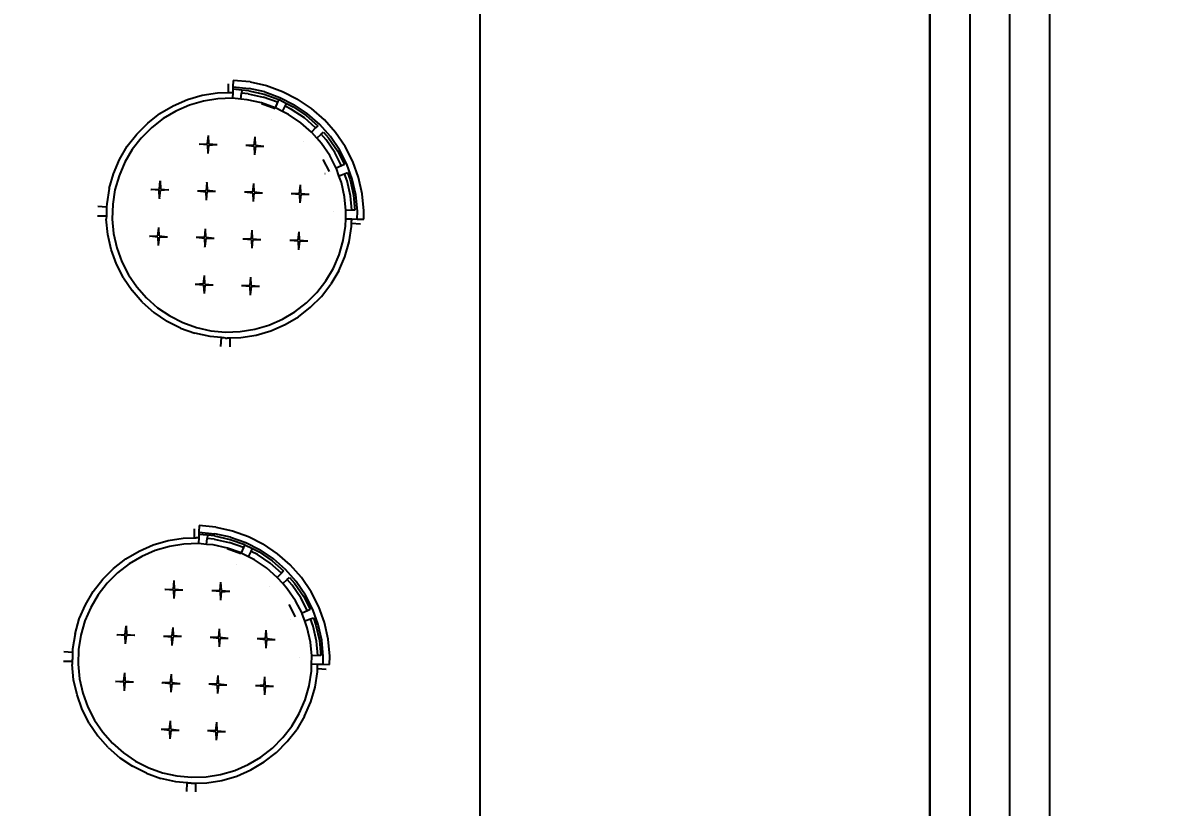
# Model space of a CAD drawing. Header units: millimetres. Extents: x -1966 to 205283, y -140015 to 7000.
# Drawn here: x 99962 to 101854, y -24718 to -23410 of the extents above; entities that cross this region are included whole.
import ezdxf

# ---------------------------------------------------------------- set-up
doc = ezdxf.new("R2010")
doc.units = ezdxf.units.MM
doc.header["$LTSCALE"] = 1000
doc.layers.add('草图平面 01', color=7, linetype='Continuous')
doc.styles.add('.WA_Romans', font='romans.shx', dxfattribs={"width": 0.75})
doc.dimstyles.new('ID-100', dxfattribs={"dimscale": 100, "dimtxt": 3, "dimasz": 2, "dimexe": 1.5, "dimexo": 1, "dimgap": 1, "dimtad": 1, "dimtoh": 1, "dimdec": 0, "dimzin": 3, "dimdsep": 46, "dimtxsty": '.WA_Romans', "dimblk": 'ID_tick', "dimcen": 0, "dimdle": 1.5, "dimclrd": 8, "dimclre": 8, "dimclrt": 256, "dimadec": 0, "dimazin": 0, "dimtfac": 0.075, "dimtdec": 0, "dimtix": 1, "dimtmove": 2, "dimatfit": 1, "dimfxl": 1, "dimtolj": 1, "dimtzin": 0, "dimlwd": -1, "dimlwe": -1, "dimarcsym": 0})

# ---------------------------------------------------------------- blocks, each defined once
blk = doc.blocks.new('ID_tick')
at = {"color": 0, "linetype": 'ByBlock'}
blk.add_line((-1, 0), (0.75, 0), dxfattribs=at)
blk.add_lwpolyline([(-0.3536, -0.3536, 0.16, 0.16, 0), (0.3536, 0.3536, 0.1273, 0.1273, 0)], format="xyseb", dxfattribs=at)
blk = doc.blocks.new('*D24')
at = {"color": 8, "transparency": 16777216}
for p, q in [((101775.1, -11556.3), (102900.3, -11556.3)), ((102750.3, -11756.3), (102750.3, -25556.3)), ((101775.1, -25756.3), (102900.3, -25756.3))]:
    blk.add_line(p, q, dxfattribs=at)
at = {"layer": 'Defpoints', "color": 0, "transparency": 16777216}
for p in [(101675.1, -11556.3), (101675.1, -25756.3), (102750.3, -25756.3)]:
    blk.add_point(p, dxfattribs=at)
at = {"color": 8, "transparency": 16777216, "xscale": 200, "yscale": 200, "zscale": 200}
for p, rotation in [((102750.3, -11556.3), 90), ((102750.3, -25756.3), 270)]:
    blk.add_blockref('ID_tick', p, dxfattribs=dict(at, rotation=rotation))
at = {"transparency": 16777216, "insert": (102500.3, -18656.3), "char_height": 300, "attachment_point": 5, "rotation": 90, "style": '.WA_Romans'}
blk.add_mtext('\\A1;14200', dxfattribs=at)

msp = doc.modelspace()

# ---------------------------------------------------------------- hatches: boundary and pattern name
h = msp.add_hatch()
h.set_pattern_fill('ANSI32', color=256)
h.set_pattern_definition([(45, (-300.8124, 21923.082), (-3.36759605, 3.36759605), []), (45, (-298.5674, 21923.082), (-3.36759605, 3.36759605), [])])
h.paths.add_polyline_path([(91775.1, -11556.3), (85475.1, -11556.3), (85475.1, -14456.3), (85675.1, -14456.3), (85675.1, -13956.3), (85675.1, -11756.3), (91775.1, -11756.3)])
h.paths.add_polyline_path([(85475.1, -17576.5), (85475.1, -17713.6, 0.468176), (88775.1, -22150.7), (90477.3, -25756.3), (91477.3, -25756.3), (96875.1, -25756.3), (96875.1, -25656.3), (96875.1, -25556.3), (90698.4, -25556.3), (90602.7, -25556.3), (88975.1, -22156.3), (88975.1, -21156.3), (88775.1, -21156.3), (88775.1, -21950.4, -0.465706), (85665.7, -17776.5), (87775.1, -17776.5), (87775.1, -17576.5), (85668.5, -17576.5), (85675.1, -17076.5), (85675.1, -15356.3), (85475.1, -15356.3)])
h.paths.add_polyline_path([(100725.1, -25556.3), (98875.1, -25556.3), (98875.1, -25756.3), (101675.1, -25756.3), (101675.1, -25356.3), (101475.1, -25356.3), (101475.1, -25556.3)])
h.paths.add_polyline_path([(101675.1, -11556.3), (101275.1, -11556.3), (101275.1, -11756.3), (101475.1, -11756.3), (101475.1, -11956.3), (101675.1, -11956.3)])

# ---------------------------------------------------------------- linework, layer by layer
for p, q in [((101541.7, -11956.3), (101541.7, -25356.3)), ((100725.1, -25556.3), (100725.1, -20556.3)), ((101475.1, -20556.3), (101475.1, -25556.3)), ((100305.6, -23526.2), (100305.5, -23511.5)), ((100313, -23516.9), (100312.9, -23520.8)), ((100313.3, -23506), (100313, -23516.9)), ((100313, -23516.9), (100339.8, -23519.4)), ((100341.5, -23508.6), (100313.3, -23506)), ((100341.5, -23508.6), (100369, -23514.7)), ((100369, -23514.7), (100395.6, -23524.3)), ((100213.2, -23548.3), (100236.9, -23538.1)), ((100236.9, -23538.1), (100261.6, -23530.8)), ((100261.6, -23530.8), (100287, -23526.8)), ((100287.9, -23536.7), (100263.8, -23540.6)), ((100287, -23526.8), (100305.6, -23526.2)), ((100312.4, -23535.9), (100287.9, -23536.7)), ((100305.6, -23526.2), (100305.8, -23526.2)), ((100305.8, -23526.2), (100306.5, -23526.2)), ((100306.5, -23526.2), (100307.6, -23526.1)), ((100307.6, -23526.1), (100309, -23526.1)), ((100309, -23526.1), (100310.6, -23526)), ((100310.6, -23526), (100312.7, -23526)), ((100312.7, -23526), (100312.4, -23535.9)), ((100326, -23537.2), (100312.4, -23535.9)), ((100312.9, -23520.8), (100312.7, -23526)), ((100327.5, -23522.2), (100312.9, -23520.8)), ((100326, -23537.2), (100327, -23527.3)), ((100336.8, -23538.2), (100326, -23537.2)), ((100327.5, -23522.2), (100327, -23527.3)), ((100338.4, -23528.3), (100327, -23527.3)), ((100339.2, -23523.3), (100327.5, -23522.2)), ((100338.4, -23528.3), (100363.5, -23533.9)), ((100339.2, -23523.3), (100364.9, -23529)), ((100366, -23525.3), (100339.8, -23519.4)), ((100387.4, -23542.5), (100363.5, -23533.9)), ((100364.9, -23529), (100389.4, -23537.8)), ((100366, -23525.3), (100391.3, -23534.3)), ((100389.4, -23537.8), (100387.4, -23542.5)), ((100389.4, -23537.8), (100389.8, -23537.9)), ((100389.8, -23537.9), (100402.5, -23544.4)), ((100391.3, -23534.3), (100415.3, -23546.5)), ((100395.6, -23524.3), (100420.8, -23537.1)), ((100444.2, -23552.9), (100420.8, -23537.1)), ((100191.1, -23561.4), (100213.2, -23548.3)), ((100240.3, -23547.5), (100217.8, -23557.2)), ((100263.8, -23540.6), (100240.3, -23547.5)), ((100360.7, -23543.5), (100336.8, -23538.2)), ((100383.2, -23553.2), (100360.3, -23544.9)), ((100383.4, -23551.7), (100360.7, -23543.5)), ((100387.4, -23542.5), (100383.4, -23551.7)), ((100383.8, -23551.8), (100383.4, -23551.7)), ((100395.6, -23557.8), (100383.8, -23551.8)), ((100395.6, -23557.8), (100400.2, -23548.9)), ((100400.2, -23548.9), (100402.5, -23544.4)), ((100410.7, -23554.3), (100400.2, -23548.9)), ((100402.5, -23544.4), (100413.3, -23549.9)), ((100432, -23568.7), (100410.7, -23554.3)), ((100413.3, -23549.9), (100435.1, -23564.7)), ((100437.5, -23561.6), (100415.3, -23546.5)), ((100465.4, -23571.6), (100444.2, -23552.9)), ((100170.8, -23577.2), (100191.1, -23561.4)), ((100196.7, -23569.7), (100177.4, -23584.7)), ((100217.8, -23557.2), (100196.7, -23569.7)), ((100376.4, -23571.2), (100376.4, -23571.3)), ((100405.6, -23562.9), (100395.6, -23557.8)), ((100425.9, -23576.6), (100405.6, -23562.9)), ((100450.8, -23585.3), (100432, -23568.7)), ((100435.1, -23564.7), (100454.4, -23581.6)), ((100457.7, -23579.3), (100437.5, -23561.6)), ((100484.2, -23592.7), (100465.4, -23571.6)), ((100152.6, -23595.5), (100170.8, -23577.2)), ((100177.4, -23584.7), (100160.1, -23602.1)), ((100443.7, -23592.4), (100425.9, -23576.6)), ((100450.8, -23585.3), (100443.7, -23592.4)), ((100444.3, -23592.8), (100443.7, -23592.4)), ((100452.8, -23602.5), (100444.3, -23592.8)), ((100454.4, -23581.6), (100450.8, -23585.3)), ((100475.5, -23599.5), (100457.7, -23579.3)), ((100460.3, -23595.9), (100464.2, -23592.5)), ((100464.2, -23592.5), (100472.4, -23601.9)), ((100500.1, -23616.1), (100484.2, -23592.7)), ((100136.8, -23615.8), (100152.6, -23595.5)), ((100160.1, -23602.1), (100145.1, -23621.4)), ((100256.8, -23612.3), (100256.5, -23612.3)), ((100256.8, -23612.3), (100270.5, -23611.7)), ((100270.4, -23613.7), (100256.8, -23612.3)), ((100270.4, -23613.7), (100271, -23627.7)), ((100270.5, -23611.7), (100271.9, -23598.1)), ((100271.9, -23598.1), (100271.9, -23597.8)), ((100272.5, -23611.8), (100271.9, -23598.1)), ((100272.4, -23613.8), (100286.1, -23613.2)), ((100272.5, -23611.8), (100286.1, -23613.2)), ((100286.1, -23613.2), (100286.5, -23613.2)), ((100348.5, -23614.1), (100349.9, -23600.5)), ((100349.9, -23600.5), (100349.9, -23600.1)), ((100350.5, -23614.1), (100349.9, -23600.5)), ((100430.1, -23607.9), (100430, -23608)), ((100452.8, -23602.5), (100460.3, -23595.9)), ((100460.5, -23611.2), (100452.8, -23602.5)), ((100468.4, -23605), (100460.3, -23595.9)), ((100474.3, -23631.4), (100460.5, -23611.2)), ((100482.9, -23626.3), (100468.4, -23605)), ((100472.4, -23601.9), (100487.3, -23623.7)), ((100490.6, -23621.7), (100475.5, -23599.5)), ((100123.8, -23638), (100136.8, -23615.8)), ((100145.1, -23621.4), (100132.7, -23642.5)), ((100272.4, -23613.8), (100271, -23627.7)), ((100334.8, -23614.7), (100334.4, -23614.6)), ((100348.5, -23614.1), (100334.8, -23614.7)), ((100348.4, -23616.1), (100334.8, -23614.7)), ((100348.4, -23616.1), (100349, -23629.8)), ((100350.4, -23616.1), (100349, -23629.8)), ((100349, -23629.8), (100349, -23630.1)), ((100350.4, -23616.1), (100364.1, -23615.5)), ((100350.5, -23614.1), (100364.1, -23615.5)), ((100364.1, -23615.5), (100364.4, -23615.6)), ((100484.9, -23652.3), (100474.3, -23631.4)), ((100494.1, -23648.3), (100482.9, -23626.3)), ((100487.3, -23623.7), (100498.8, -23646.2)), ((100502.9, -23645.6), (100490.6, -23621.7)), ((100512.9, -23641.3), (100500.1, -23616.1)), ((100113.6, -23661.6), (100123.8, -23638)), ((100132.7, -23642.5), (100123, -23665)), ((100474, -23658.1), (100463.6, -23637.7)), ((100494.1, -23648.3), (100484.9, -23652.3)), ((100498.8, -23646.2), (100494.1, -23648.3)), ((100512, -23670.9), (100502.9, -23645.6)), ((100522.5, -23667.8), (100512.9, -23641.3)), ((100106.4, -23686.4), (100113.6, -23661.6)), ((100123, -23665), (100116.2, -23688.5)), ((100466.5, -23661.7), (100466.4, -23661.7)), ((100485.4, -23653.2), (100484.9, -23652.3)), ((100489.7, -23665), (100485.4, -23653.2)), ((100489.7, -23665), (100499.1, -23661.7)), ((100493.7, -23676.2), (100489.7, -23665)), ((100499.1, -23661.7), (100503.9, -23659.9)), ((100503.3, -23673.4), (100499.1, -23661.7)), ((100503.9, -23659.9), (100508.3, -23672)), ((100528.7, -23695.4), (100522.5, -23667.8)), ((100106.4, -23686.4), (100102.4, -23711.8)), ((100116.2, -23688.5), (100112.4, -23712.7)), ((100176.2, -23687.9), (100176.5, -23687.9)), ((100176.5, -23687.9), (100190.2, -23687.3)), ((100190.1, -23689.3), (100176.5, -23687.9)), ((100190.7, -23703), (100190.1, -23689.3)), ((100190.2, -23687.3), (100191.6, -23673.7)), ((100190.7, -23703), (100192.1, -23689.4)), ((100191.6, -23673.4), (100191.6, -23673.7)), ((100191.6, -23673.7), (100192.2, -23687.4)), ((100205.8, -23688.8), (100192.1, -23689.4)), ((100192.2, -23687.4), (100205.8, -23688.8)), ((100205.8, -23688.8), (100206.1, -23688.8)), ((100269.6, -23676.1), (100268.1, -23689.7)), ((100269.6, -23676.1), (100269.6, -23675.7)), ((100269.6, -23676.1), (100270.1, -23689.7)), ((100346.1, -23692), (100347.5, -23678.4)), ((100347.5, -23678.4), (100347.5, -23678.1)), ((100348.1, -23692.1), (100347.5, -23678.4)), ((100424.1, -23694.4), (100425.5, -23680.8)), ((100425.5, -23680.8), (100425.5, -23680.4)), ((100426.1, -23694.5), (100425.5, -23680.8)), ((100499.1, -23700.1), (100493.7, -23676.2)), ((100509, -23698.5), (100503.3, -23673.4)), ((100508.3, -23672), (100514, -23697.7)), ((100517.9, -23697.1), (100512, -23670.9)), ((100190.7, -23703), (100190.7, -23703.3)), ((100254.1, -23690.3), (100254.5, -23690.3)), ((100254.5, -23690.3), (100268.1, -23689.7)), ((100254.5, -23690.3), (100268.1, -23691.7)), ((100268.7, -23705.4), (100268.1, -23691.7)), ((100268.7, -23705.4), (100270.1, -23691.7)), ((100268.7, -23705.7), (100268.7, -23705.4)), ((100283.8, -23691.2), (100270.1, -23689.7)), ((100283.8, -23691.2), (100270.1, -23691.7)), ((100284.1, -23691.2), (100283.8, -23691.2)), ((100332.4, -23692.6), (100332.1, -23692.6)), ((100346.1, -23692), (100332.4, -23692.6)), ((100346.1, -23694), (100332.4, -23692.6)), ((100346.1, -23694), (100346.6, -23707.7)), ((100348, -23694.1), (100346.6, -23707.7)), ((100346.6, -23707.7), (100346.6, -23708.1)), ((100348, -23694.1), (100361.7, -23693.5)), ((100348.1, -23692.1), (100361.7, -23693.5)), ((100361.7, -23693.5), (100362.1, -23693.5)), ((100410.4, -23695), (100410.1, -23695)), ((100424.1, -23694.4), (100410.4, -23695)), ((100424, -23696.4), (100410.4, -23695)), ((100424, -23696.4), (100424.6, -23710.1)), ((100426, -23696.5), (100424.6, -23710.1)), ((100426, -23696.5), (100439.7, -23695.9)), ((100426.1, -23694.5), (100439.7, -23695.9)), ((100439.7, -23695.9), (100440, -23695.9)), ((100501.3, -23723.1), (100499.1, -23700.1)), ((100511.3, -23722.7), (100509, -23698.5)), ((100514, -23697.7), (100516.4, -23722.5)), ((100520.4, -23723.9), (100517.9, -23697.1)), ((100531.4, -23723.5), (100528.7, -23695.4)), ((100102.2, -23717.5), (100087.6, -23716.6)), ((100102, -23726.8), (100101.9, -23728.4)), ((100102.1, -23722.5), (100102, -23726.8)), ((100102.2, -23719.6), (100102.1, -23721)), ((100102.1, -23721), (100102.1, -23722.5)), ((100102.4, -23711.8), (100102.2, -23717.5)), ((100102.2, -23717.5), (100102.2, -23717.8)), ((100102.2, -23717.8), (100102.2, -23718.5)), ((100102.2, -23718.5), (100102.2, -23719.6)), ((100112.4, -23712.7), (100111.6, -23737.2)), ((100424.6, -23710.1), (100424.6, -23710.4)), ((100480.7, -23725.2), (100480.7, -23725.1)), ((100501.1, -23736.7), (100501.4, -23724.5)), ((100511.3, -23722.7), (100501.3, -23723.1)), ((100501.4, -23724.5), (100501.3, -23723.1)), ((100516.4, -23722.5), (100511.3, -23722.7)), ((100520, -23737.3), (100520.4, -23723.9)), ((100531, -23737.6), (100531.4, -23723.5)), ((100087.1, -23731.9), (100101.8, -23731.8)), ((100101.8, -23731.8), (100101.6, -23737.5)), ((100104.1, -23763.2), (100101.6, -23737.5)), ((100101.9, -23729.8), (100101.8, -23730.9)), ((100101.8, -23730.9), (100101.8, -23731.6)), ((100101.8, -23731.6), (100101.8, -23731.8)), ((100101.9, -23728.4), (100101.9, -23729.8)), ((100111.6, -23737.2), (100114, -23761.6)), ((100500.7, -23749), (100501.1, -23736.7)), ((100501.1, -23736.7), (100511, -23737)), ((100510.6, -23749.9), (100510.8, -23744.2)), ((100510.8, -23743.9), (100510.9, -23743.2)), ((100510.8, -23744.2), (100510.8, -23743.9)), ((100510.8, -23744.2), (100525.5, -23745.1)), ((100510.9, -23740.7), (100511, -23739.2)), ((100510.9, -23742.1), (100510.9, -23740.7)), ((100510.9, -23743.2), (100510.9, -23742.1)), ((100511, -23737), (100520, -23737.3)), ((100511, -23739.2), (100511, -23737)), ((100520, -23737.3), (100531, -23737.6)), ((100109.7, -23788.3), (100104.1, -23763.2)), ((100114, -23761.6), (100119.3, -23785.5)), ((100187.8, -23765.3), (100189.2, -23751.7)), ((100189.2, -23751.7), (100189.2, -23751.3)), ((100189.8, -23765.3), (100189.2, -23751.7)), ((100265.8, -23767.6), (100267.2, -23754)), ((100267.2, -23754), (100267.2, -23753.7)), ((100267.8, -23767.7), (100267.2, -23754)), ((100343.8, -23770), (100345.2, -23756.4)), ((100345.2, -23756.4), (100345.2, -23756)), ((100345.8, -23770.1), (100345.2, -23756.4)), ((100421.7, -23772.4), (100423.1, -23758.7)), ((100423.1, -23758.7), (100423.1, -23758.4)), ((100423.7, -23772.4), (100423.1, -23758.7)), ((100496.9, -23773.2), (100500.7, -23749)), ((100506.7, -23775.3), (100510.6, -23749.9)), ((100173.8, -23765.9), (100174.1, -23765.9)), ((100174.1, -23765.9), (100187.8, -23765.3)), ((100187.8, -23767.3), (100174.1, -23765.9)), ((100187.8, -23767.3), (100188.4, -23781)), ((100188.4, -23781), (100188.3, -23781.3)), ((100189.8, -23767.3), (100188.4, -23781)), ((100189.8, -23765.3), (100203.4, -23766.8)), ((100189.8, -23767.3), (100203.4, -23766.8)), ((100203.4, -23766.8), (100203.8, -23766.8)), ((100251.4, -23768.2), (100251.8, -23768.2)), ((100252.1, -23768.2), (100251.8, -23768.2)), ((100265.8, -23767.6), (100252.1, -23768.2)), ((100265.7, -23769.6), (100252.1, -23768.2)), ((100265.7, -23769.6), (100266.3, -23783.3)), ((100267.7, -23769.7), (100266.3, -23783.3)), ((100266.3, -23783.3), (100266.3, -23783.7)), ((100266.3, -23784), (100266.3, -23783.7)), ((100267.7, -23769.7), (100281.4, -23769.1)), ((100267.8, -23767.7), (100281.4, -23769.1)), ((100281.4, -23769.1), (100281.8, -23769.1)), ((100330.1, -23770.6), (100329.7, -23770.6)), ((100343.8, -23770), (100330.1, -23770.6)), ((100343.7, -23772), (100330.1, -23770.6)), ((100343.7, -23772), (100344.3, -23785.7)), ((100345.7, -23772.1), (100344.3, -23785.7)), ((100345.7, -23772.1), (100359.4, -23771.5)), ((100345.8, -23770.1), (100359.4, -23771.5)), ((100359.4, -23771.5), (100359.7, -23771.5)), ((100408, -23772.9), (100407.7, -23772.9)), ((100421.7, -23772.4), (100408, -23772.9)), ((100421.7, -23774.4), (100408, -23772.9)), ((100421.7, -23774.4), (100422.2, -23788)), ((100423.7, -23774.4), (100422.2, -23788)), ((100423.7, -23772.4), (100437.3, -23773.8)), ((100423.7, -23774.4), (100437.3, -23773.8)), ((100437.3, -23773.8), (100437.7, -23773.8)), ((100490.1, -23796.7), (100496.9, -23773.2)), ((100499.5, -23800.1), (100506.7, -23775.3)), ((100118.5, -23812.5), (100109.7, -23788.3)), ((100119.3, -23785.5), (100127.7, -23808.5)), ((100344.3, -23785.7), (100344.3, -23786)), ((100422.2, -23788), (100422.2, -23788.4)), ((100480.4, -23819.2), (100490.1, -23796.7)), ((100489.3, -23823.7), (100499.5, -23800.1)), ((100130.2, -23835.4), (100118.5, -23812.5)), ((100127.7, -23808.5), (100138.8, -23830.3)), ((100467.9, -23840.3), (100480.4, -23819.2)), ((100130.2, -23835.4), (100144.7, -23856.7)), ((100138.8, -23830.3), (100152.6, -23850.6)), ((100264.1, -23845.6), (100265.6, -23832)), ((100265.6, -23832), (100265.6, -23831.7)), ((100266.1, -23845.7), (100265.6, -23832)), ((100341.4, -23848), (100342.8, -23834.3)), ((100342.8, -23834.3), (100342.8, -23834)), ((100343.4, -23848), (100342.8, -23834.3)), ((100453, -23859.6), (100467.9, -23840.3)), ((100489.3, -23823.7), (100476.2, -23845.9)), ((100161.8, -23876), (100144.7, -23856.7)), ((100152.6, -23850.6), (100168.8, -23868.9)), ((100250.5, -23846.2), (100250.1, -23846.2)), ((100264.1, -23845.6), (100250.5, -23846.2)), ((100264.1, -23847.6), (100250.5, -23846.2)), ((100264.1, -23847.6), (100264.7, -23861.3)), ((100266.1, -23847.7), (100264.7, -23861.3)), ((100266.1, -23845.7), (100279.8, -23847.1)), ((100266.1, -23847.7), (100279.8, -23847.1)), ((100279.8, -23847.1), (100280.1, -23847.1)), ((100327.7, -23848.6), (100327.4, -23848.5)), ((100341.4, -23848), (100327.7, -23848.6)), ((100341.3, -23850), (100327.7, -23848.6)), ((100341.3, -23850), (100341.9, -23863.6)), ((100343.3, -23850), (100341.9, -23863.6)), ((100343.3, -23850), (100357, -23849.4)), ((100343.4, -23848), (100357, -23849.4)), ((100357, -23849.4), (100357.4, -23849.4)), ((100435.7, -23877), (100453, -23859.6)), ((100460.5, -23866.2), (100476.2, -23845.9)), ((100161.8, -23876), (100181.1, -23893)), ((100168.8, -23868.9), (100187.2, -23885.1)), ((100264.7, -23861.3), (100264.7, -23861.7)), ((100341.9, -23863.6), (100341.9, -23864)), ((100416.3, -23892), (100435.7, -23877)), ((100442.3, -23884.5), (100460.5, -23866.2)), ((100181.1, -23893), (100202.4, -23907.4)), ((100187.2, -23885.1), (100207.5, -23898.8)), ((100395.3, -23904.5), (100416.3, -23892)), ((100422, -23900.3), (100442.3, -23884.5)), ((100225.3, -23919.1), (100202.4, -23907.4)), ((100207.5, -23898.8), (100229.3, -23909.9)), ((100229.3, -23909.9), (100252.4, -23918.2)), ((100349.3, -23921.1), (100372.8, -23914.2)), ((100372.8, -23914.2), (100395.3, -23904.5)), ((100376.2, -23923.7), (100399.8, -23913.4)), ((100399.8, -23913.4), (100422, -23900.3)), ((100225.3, -23919.1), (100249.6, -23927.8)), ((100274.7, -23933.4), (100249.6, -23927.8)), ((100252.4, -23918.2), (100276.3, -23923.5)), ((100293.2, -23935.1), (100274.7, -23933.4)), ((100276.3, -23923.5), (100300.6, -23925.8)), ((100293.2, -23935.1), (100292.3, -23949.8)), ((100293.5, -23935.1), (100293.2, -23935.1)), ((100294.2, -23935.2), (100293.5, -23935.1)), ((100295.3, -23935.3), (100294.2, -23935.2)), ((100296.7, -23935.4), (100295.3, -23935.3)), ((100298.2, -23935.6), (100296.7, -23935.4)), ((100300.6, -23925.8), (100325.1, -23925)), ((100307.5, -23935.5), (100326.1, -23934.9)), ((100325.1, -23925), (100349.3, -23921.1)), ((100326.1, -23934.9), (100351.5, -23930.9)), ((100351.5, -23930.9), (100376.2, -23923.7)), ((100300.3, -23935.8), (100298.2, -23935.6)), ((100300.3, -23935.8), (100302.5, -23935.7)), ((100302.5, -23935.7), (100304, -23935.6)), ((100304, -23935.6), (100305.4, -23935.6)), ((100305.4, -23935.6), (100306.5, -23935.6)), ((100306.5, -23935.6), (100307.3, -23935.5)), ((100307.3, -23935.5), (100307.5, -23935.5)), ((100307.5, -23935.5), (100307.6, -23950.2)), ((100248.7, -24268.8), (100248.6, -24254.1)), ((100256.5, -24248.6), (100256.1, -24259.6)), ((100284.6, -24251.2), (100256.5, -24248.6)), ((100284.6, -24251.2), (100312.2, -24257.4)), ((100180, -24280.7), (100204.7, -24273.5)), ((100204.7, -24273.5), (100230.1, -24269.5)), ((100230.1, -24269.5), (100248.7, -24268.8)), ((100248.7, -24268.8), (100249, -24268.8)), ((100249, -24268.8), (100249.7, -24268.8)), ((100249.7, -24268.8), (100250.8, -24268.8)), ((100250.8, -24268.8), (100252.2, -24268.7)), ((100252.2, -24268.7), (100253.7, -24268.7)), ((100253.7, -24268.7), (100255.9, -24268.6)), ((100255.9, -24268.6), (100255.6, -24278.6)), ((100256, -24263.5), (100255.9, -24268.6)), ((100256.1, -24259.6), (100256, -24263.5)), ((100270.6, -24264.8), (100256, -24263.5)), ((100256.1, -24259.6), (100282.9, -24262.1)), ((100269.1, -24279.9), (100270.1, -24269.9)), ((100270.6, -24264.8), (100270.1, -24269.9)), ((100281.5, -24271), (100270.1, -24269.9)), ((100282.3, -24265.9), (100270.6, -24264.8)), ((100281.5, -24271), (100306.6, -24276.6)), ((100282.3, -24265.9), (100308.1, -24271.7)), ((100309.1, -24267.9), (100282.9, -24262.1)), ((100308.1, -24271.7), (100332.5, -24280.4)), ((100309.1, -24267.9), (100334.4, -24277)), ((100312.2, -24257.4), (100338.8, -24266.9)), ((100338.8, -24266.9), (100364, -24279.7)), ((100134.2, -24304.1), (100156.4, -24291)), ((100156.4, -24291), (100180, -24280.7)), ((100183.4, -24290.1), (100160.9, -24299.9)), ((100206.9, -24283.3), (100183.4, -24290.1)), ((100231.1, -24279.4), (100206.9, -24283.3)), ((100255.6, -24278.6), (100231.1, -24279.4)), ((100269.1, -24279.9), (100255.6, -24278.6)), ((100279.9, -24280.9), (100269.1, -24279.9)), ((100303.8, -24286.2), (100279.9, -24280.9)), ((100326.3, -24295.8), (100303.4, -24287.6)), ((100326.6, -24294.3), (100303.8, -24286.2)), ((100330.5, -24285.2), (100306.6, -24276.6)), ((100330.5, -24285.2), (100326.6, -24294.3)), ((100326.9, -24294.5), (100326.6, -24294.3)), ((100338.7, -24300.5), (100326.9, -24294.5)), ((100332.5, -24280.4), (100330.5, -24285.2)), ((100332.5, -24280.4), (100332.9, -24280.6)), ((100332.9, -24280.6), (100345.6, -24287)), ((100334.4, -24277), (100358.4, -24289.2)), ((100338.7, -24300.5), (100343.3, -24291.6)), ((100343.3, -24291.6), (100345.6, -24287)), ((100353.8, -24296.9), (100343.3, -24291.6)), ((100345.6, -24287), (100356.4, -24292.5)), ((100356.4, -24292.5), (100378.3, -24307.3)), ((100380.6, -24304.2), (100358.4, -24289.2)), ((100387.4, -24295.6), (100364, -24279.7)), ((100113.9, -24319.9), (100134.2, -24304.1)), ((100139.9, -24312.4), (100120.5, -24327.4)), ((100160.9, -24299.9), (100139.9, -24312.4)), ((100348.7, -24305.6), (100338.7, -24300.5)), ((100369, -24319.3), (100348.7, -24305.6)), ((100375.1, -24311.4), (100353.8, -24296.9)), ((100393.9, -24327.9), (100375.1, -24311.4)), ((100378.3, -24307.3), (100397.5, -24324.3)), ((100400.8, -24322), (100380.6, -24304.2)), ((100408.6, -24314.2), (100387.4, -24295.6)), ((100095.7, -24338.1), (100113.9, -24319.9)), ((100120.5, -24327.4), (100103.2, -24344.7)), ((100319.6, -24313.9), (100319.5, -24314)), ((100386.9, -24335), (100369, -24319.3)), ((100393.9, -24327.9), (100386.9, -24335)), ((100397.5, -24324.3), (100393.9, -24327.9)), ((100418.6, -24342.1), (100400.8, -24322)), ((100427.3, -24335.4), (100408.6, -24314.2)), ((100080, -24358.5), (100095.7, -24338.1)), ((100103.2, -24344.7), (100088.3, -24364.1)), ((100213.6, -24354.4), (100215, -24340.8)), ((100215, -24340.8), (100215.1, -24340.4)), ((100215.6, -24354.4), (100215, -24340.8)), ((100291.6, -24356.7), (100293, -24343.1)), ((100293, -24343.1), (100293, -24342.8)), ((100293.6, -24356.8), (100293, -24343.1)), ((100373.2, -24350.6), (100373.1, -24350.6)), ((100387.4, -24335.5), (100386.9, -24335)), ((100395.9, -24345.2), (100387.4, -24335.5)), ((100395.9, -24345.2), (100403.4, -24338.6)), ((100403.6, -24353.8), (100395.9, -24345.2)), ((100403.4, -24338.6), (100407.3, -24335.2)), ((100411.5, -24347.7), (100403.4, -24338.6)), ((100407.3, -24335.2), (100415.6, -24344.5)), ((100426, -24369), (100411.5, -24347.7)), ((100415.6, -24344.5), (100430.4, -24366.3)), ((100433.8, -24364.4), (100418.6, -24342.1)), ((100443.2, -24358.8), (100427.3, -24335.4)), ((100066.9, -24380.7), (100080, -24358.5)), ((100088.3, -24364.1), (100075.8, -24385.2)), ((100200, -24355), (100199.6, -24355)), ((100200, -24355), (100213.6, -24354.4)), ((100213.6, -24356.4), (100200, -24355)), ((100213.6, -24356.4), (100214.2, -24370.4)), ((100215.6, -24356.4), (100214.2, -24370.4)), ((100215.6, -24354.4), (100229.3, -24355.8)), ((100215.6, -24356.4), (100229.3, -24355.8)), ((100229.3, -24355.8), (100229.6, -24355.9)), ((100277.9, -24357.3), (100277.6, -24357.3)), ((100291.6, -24356.7), (100277.9, -24357.3)), ((100291.5, -24358.7), (100277.9, -24357.3)), ((100291.5, -24358.7), (100292.1, -24372.4)), ((100293.5, -24358.8), (100292.1, -24372.4)), ((100293.5, -24358.8), (100307.2, -24358.2)), ((100293.6, -24356.8), (100307.2, -24358.2)), ((100307.2, -24358.2), (100307.6, -24358.2)), ((100417.4, -24374.1), (100403.6, -24353.8)), ((100437.2, -24390.9), (100426, -24369)), ((100430.4, -24366.3), (100441.9, -24388.8)), ((100446, -24388.3), (100433.8, -24364.4)), ((100456.1, -24383.9), (100443.2, -24358.8)), ((100056.7, -24404.3), (100066.9, -24380.7)), ((100075.8, -24385.2), (100066.1, -24407.7)), ((100292.1, -24372.4), (100292.1, -24372.8)), ((100417.2, -24400.8), (100406.7, -24380.4)), ((100428.1, -24394.9), (100417.4, -24374.1)), ((100441.9, -24388.8), (100437.2, -24390.9)), ((100455.1, -24413.6), (100446, -24388.3)), ((100465.7, -24410.5), (100456.1, -24383.9)), ((100049.6, -24429), (100056.7, -24404.3)), ((100066.1, -24407.7), (100059.3, -24431.2)), ((100409.6, -24404.4), (100409.6, -24404.4)), ((100437.2, -24390.9), (100428.1, -24394.9)), ((100428.5, -24395.9), (100428.1, -24394.9)), ((100432.8, -24407.7), (100428.5, -24395.9)), ((100432.8, -24407.7), (100442.2, -24404.3)), ((100436.9, -24418.9), (100432.8, -24407.7)), ((100442.2, -24404.3), (100447, -24402.6)), ((100446.5, -24416.1), (100442.2, -24404.3)), ((100447, -24402.6), (100451.4, -24414.6)), ((100133.3, -24430), (100134.7, -24416.4)), ((100134.7, -24416), (100134.7, -24416.4)), ((100134.7, -24416.4), (100135.3, -24430)), ((100212.7, -24418.7), (100211.3, -24432.3)), ((100212.7, -24418.7), (100212.7, -24418.4)), ((100212.7, -24418.7), (100213.3, -24432.4)), ((100289.2, -24434.7), (100290.7, -24421.1)), ((100290.7, -24421.1), (100290.7, -24420.7)), ((100291.2, -24434.8), (100290.7, -24421.1)), ((100367.2, -24437.1), (100368.6, -24423.4)), ((100368.6, -24423.4), (100368.6, -24423.1)), ((100369.2, -24437.1), (100368.6, -24423.4)), ((100442.2, -24442.8), (100436.9, -24418.9)), ((100452.1, -24441.2), (100446.5, -24416.1)), ((100451.4, -24414.6), (100457.2, -24440.4)), ((100461, -24439.8), (100455.1, -24413.6)), ((100471.9, -24438.1), (100465.7, -24410.5)), ((100049.6, -24429), (100045.6, -24454.5)), ((100059.3, -24431.2), (100055.5, -24455.4)), ((100119.3, -24430.6), (100119.6, -24430.6)), ((100119.6, -24430.6), (100133.3, -24430)), ((100133.3, -24432), (100119.6, -24430.6)), ((100133.8, -24445.7), (100133.3, -24432)), ((100133.8, -24445.7), (100135.3, -24432)), ((100133.8, -24445.7), (100133.8, -24446)), ((100135.3, -24430), (100148.9, -24431.5)), ((100148.9, -24431.5), (100135.3, -24432)), ((100148.9, -24431.5), (100149.3, -24431.5)), ((100197.3, -24432.9), (100197.6, -24432.9)), ((100197.6, -24432.9), (100211.3, -24432.3)), ((100197.6, -24432.9), (100211.2, -24434.3)), ((100211.8, -24448), (100211.2, -24434.3)), ((100211.8, -24448), (100213.2, -24434.4)), ((100226.9, -24433.8), (100213.2, -24434.4)), ((100226.9, -24433.8), (100213.3, -24432.4)), ((100227.2, -24433.8), (100226.9, -24433.8)), ((100275.6, -24435.3), (100275.2, -24435.3)), ((100289.2, -24434.7), (100275.6, -24435.3)), ((100289.2, -24436.7), (100275.6, -24435.3)), ((100289.2, -24436.7), (100289.8, -24450.4)), ((100291.2, -24436.8), (100289.8, -24450.4)), ((100291.2, -24434.8), (100304.9, -24436.2)), ((100291.2, -24436.8), (100304.9, -24436.2)), ((100304.9, -24436.2), (100305.2, -24436.2)), ((100353.5, -24437.6), (100353.2, -24437.6)), ((100367.2, -24437.1), (100353.5, -24437.6)), ((100367.1, -24439.1), (100353.5, -24437.6)), ((100367.1, -24439.1), (100367.7, -24452.7)), ((100369.1, -24439.1), (100367.7, -24452.7)), ((100369.1, -24439.1), (100382.8, -24438.5)), ((100369.2, -24437.1), (100382.8, -24438.5)), ((100382.8, -24438.5), (100383.2, -24438.5)), ((100444.4, -24465.8), (100442.2, -24442.8)), ((100454.4, -24465.4), (100452.1, -24441.2)), ((100457.2, -24440.4), (100459.6, -24465.2)), ((100463.6, -24466.5), (100461, -24439.8)), ((100474.5, -24466.2), (100471.9, -24438.1)), ((100045.4, -24460.2), (100030.7, -24459.2)), ((100045.2, -24465.2), (100045.1, -24469.5)), ((100045.3, -24463.7), (100045.2, -24465.2)), ((100045.4, -24461.2), (100045.3, -24462.3)), ((100045.3, -24462.3), (100045.3, -24463.7)), ((100045.6, -24454.5), (100045.4, -24460.2)), ((100045.4, -24460.2), (100045.4, -24460.4)), ((100045.4, -24460.4), (100045.4, -24461.2)), ((100055.5, -24455.4), (100054.8, -24479.9)), ((100211.8, -24448.4), (100211.8, -24448)), ((100289.8, -24450.4), (100289.8, -24450.7)), ((100367.7, -24452.7), (100367.7, -24453.1)), ((100459.6, -24465.2), (100454.4, -24465.4)), ((100030.2, -24474.6), (100044.9, -24474.5)), ((100044.9, -24474.5), (100044.8, -24480.2)), ((100047.2, -24505.8), (100044.8, -24480.2)), ((100045, -24474.2), (100044.9, -24474.5)), ((100045.1, -24471), (100045, -24472.4)), ((100045, -24472.4), (100045, -24473.5)), ((100045, -24473.5), (100045, -24474.2)), ((100045.1, -24469.5), (100045.1, -24471)), ((100054.8, -24479.9), (100057.1, -24504.3)), ((100423.8, -24467.8), (100423.8, -24467.8)), ((100443.8, -24491.6), (100444.2, -24479.4)), ((100444.2, -24479.4), (100444.6, -24467.2)), ((100444.2, -24479.4), (100454.2, -24479.7)), ((100454.4, -24465.4), (100444.4, -24465.8)), ((100444.6, -24467.2), (100444.4, -24465.8)), ((100454, -24484.8), (100454.1, -24483.4)), ((100454.1, -24481.8), (100454.2, -24479.7)), ((100454.1, -24483.4), (100454.1, -24481.8)), ((100454.2, -24479.7), (100463.2, -24480)), ((100463.2, -24480), (100463.6, -24466.5)), ((100463.2, -24480), (100474.1, -24480.3)), ((100474.1, -24480.3), (100474.5, -24466.2)), ((100131, -24508), (100132.4, -24494.3)), ((100132.4, -24494.3), (100132.4, -24494)), ((100133, -24508), (100132.4, -24494.3)), ((100208.9, -24510.3), (100210.3, -24496.7)), ((100210.3, -24496.7), (100210.3, -24496.3)), ((100210.9, -24510.4), (100210.3, -24496.7)), ((100286.9, -24512.7), (100288.3, -24499)), ((100288.3, -24499), (100288.3, -24498.7)), ((100288.9, -24512.7), (100288.3, -24499)), ((100364.9, -24515), (100366.3, -24501.4)), ((100366.3, -24501.4), (100366.3, -24501.1)), ((100366.9, -24515.1), (100366.3, -24501.4)), ((100440, -24515.8), (100443.8, -24491.6)), ((100449.8, -24518), (100453.8, -24492.6)), ((100453.8, -24492.6), (100454, -24486.8)), ((100454, -24485.9), (100454, -24484.8)), ((100454, -24486.6), (100454, -24485.9)), ((100454, -24486.8), (100454, -24486.6)), ((100454, -24486.8), (100468.6, -24487.8)), ((100052.9, -24531), (100047.2, -24505.8)), ((100057.1, -24504.3), (100062.5, -24528.1)), ((100116.9, -24508.5), (100117.3, -24508.5)), ((100117.3, -24508.5), (100131, -24508)), ((100130.9, -24509.9), (100117.3, -24508.5)), ((100130.9, -24509.9), (100131.5, -24523.6)), ((100132.9, -24510), (100131.5, -24523.6)), ((100132.9, -24510), (100146.6, -24509.4)), ((100133, -24508), (100146.6, -24509.4)), ((100146.6, -24509.4), (100146.9, -24509.4)), ((100194.6, -24510.9), (100194.9, -24510.9)), ((100195.2, -24510.9), (100194.9, -24510.9)), ((100208.9, -24510.3), (100195.2, -24510.9)), ((100208.9, -24512.3), (100195.2, -24510.9)), ((100208.9, -24512.3), (100209.4, -24526)), ((100210.9, -24512.4), (100209.4, -24526)), ((100210.9, -24510.4), (100224.5, -24511.8)), ((100210.9, -24512.4), (100224.5, -24511.8)), ((100224.5, -24511.8), (100224.9, -24511.8)), ((100273.2, -24513.2), (100272.9, -24513.2)), ((100286.9, -24512.7), (100273.2, -24513.2)), ((100286.8, -24514.7), (100273.2, -24513.2)), ((100286.8, -24514.7), (100287.4, -24528.3)), ((100288.8, -24514.7), (100287.4, -24528.3)), ((100288.8, -24514.7), (100302.5, -24514.1)), ((100288.9, -24512.7), (100302.5, -24514.1)), ((100302.5, -24514.1), (100302.8, -24514.1)), ((100351.2, -24515.6), (100350.8, -24515.6)), ((100364.9, -24515), (100351.2, -24515.6)), ((100364.8, -24517), (100351.2, -24515.6)), ((100364.8, -24517), (100365.4, -24530.7)), ((100366.8, -24517.1), (100365.4, -24530.7)), ((100366.8, -24517.1), (100380.5, -24516.5)), ((100366.9, -24515.1), (100380.5, -24516.5)), ((100380.5, -24516.5), (100380.8, -24516.5)), ((100433.2, -24539.4), (100440, -24515.8)), ((100442.6, -24542.7), (100449.8, -24518)), ((100061.6, -24555.2), (100052.9, -24531)), ((100062.5, -24528.1), (100070.8, -24551.2)), ((100131.5, -24523.6), (100131.5, -24524)), ((100209.4, -24526), (100209.4, -24526.3)), ((100209.4, -24526.7), (100209.4, -24526.3)), ((100287.4, -24528.3), (100287.4, -24528.7)), ((100365.4, -24530.7), (100365.4, -24531)), ((100423.5, -24561.8), (100433.2, -24539.4)), ((100073.3, -24578.1), (100061.6, -24555.2)), ((100070.8, -24551.2), (100081.9, -24573)), ((100432.4, -24566.4), (100442.6, -24542.7)), ((100073.3, -24578.1), (100087.8, -24599.4)), ((100081.9, -24573), (100095.7, -24593.2)), ((100207.3, -24588.3), (100208.7, -24574.7)), ((100208.7, -24574.7), (100208.7, -24574.3)), ((100209.3, -24588.4), (100208.7, -24574.7)), ((100284.5, -24590.6), (100285.9, -24577)), ((100285.9, -24577), (100286, -24576.7)), ((100286.5, -24590.7), (100285.9, -24577)), ((100411.1, -24582.9), (100423.5, -24561.8)), ((100432.4, -24566.4), (100419.4, -24588.5)), ((100095.7, -24593.2), (100111.9, -24611.6)), ((100193.6, -24588.9), (100193.3, -24588.9)), ((100207.3, -24588.3), (100193.6, -24588.9)), ((100207.2, -24590.3), (100193.6, -24588.9)), ((100207.2, -24590.3), (100207.8, -24604)), ((100209.2, -24590.4), (100207.8, -24604)), ((100209.2, -24590.4), (100222.9, -24589.8)), ((100209.3, -24588.4), (100222.9, -24589.8)), ((100222.9, -24589.8), (100223.2, -24589.8)), ((100270.9, -24591.2), (100270.5, -24591.2)), ((100284.5, -24590.6), (100270.9, -24591.2)), ((100284.5, -24592.6), (100270.9, -24591.2)), ((100284.5, -24592.6), (100285.1, -24606.3)), ((100286.5, -24592.7), (100285.1, -24606.3)), ((100286.5, -24590.7), (100300.2, -24592.1)), ((100286.5, -24592.7), (100300.2, -24592.1)), ((100300.2, -24592.1), (100300.5, -24592.1)), ((100396.1, -24602.3), (100411.1, -24582.9)), ((100403.6, -24608.9), (100419.4, -24588.5)), ((100104.9, -24618.7), (100087.8, -24599.4)), ((100111.9, -24611.6), (100130.3, -24627.7)), ((100207.8, -24604), (100207.8, -24604.3)), ((100285.1, -24606.3), (100285, -24606.6)), ((100378.8, -24619.6), (100396.1, -24602.3)), ((100385.4, -24627.1), (100403.6, -24608.9)), ((100104.9, -24618.7), (100124.2, -24635.7)), ((100130.3, -24627.7), (100150.6, -24641.5)), ((100338.4, -24647.2), (100359.5, -24634.7)), ((100359.5, -24634.7), (100378.8, -24619.6)), ((100365.1, -24642.9), (100385.4, -24627.1)), ((100124.2, -24635.7), (100145.5, -24650.1)), ((100168.5, -24661.8), (100145.5, -24650.1)), ((100150.6, -24641.5), (100172.4, -24652.6)), ((100172.4, -24652.6), (100195.5, -24660.8)), ((100315.9, -24656.9), (100338.4, -24647.2)), ((100343, -24656.1), (100365.1, -24642.9)), ((100168.5, -24661.8), (100192.7, -24670.4)), ((100217.8, -24676), (100192.7, -24670.4)), ((100195.5, -24660.8), (100219.4, -24666.2)), ((100219.4, -24666.2), (100243.8, -24668.4)), ((100243.8, -24668.4), (100268.3, -24667.6)), ((100268.3, -24667.6), (100292.4, -24663.8)), ((100292.4, -24663.8), (100315.9, -24656.9)), ((100294.6, -24673.5), (100319.3, -24666.3)), ((100319.3, -24666.3), (100343, -24656.1)), ((100236.3, -24677.8), (100217.8, -24676)), ((100236.3, -24677.8), (100235.4, -24692.4)), ((100236.6, -24677.8), (100236.3, -24677.8)), ((100237.3, -24677.9), (100236.6, -24677.8)), ((100238.4, -24678), (100237.3, -24677.9)), ((100239.8, -24678.1), (100238.4, -24678)), ((100241.3, -24678.2), (100239.8, -24678.1)), ((100243.5, -24678.4), (100241.3, -24678.2)), ((100243.5, -24678.4), (100245.6, -24678.4)), ((100245.6, -24678.4), (100247.2, -24678.3)), ((100247.2, -24678.3), (100248.6, -24678.3)), ((100248.6, -24678.3), (100249.7, -24678.2)), ((100249.7, -24678.2), (100250.4, -24678.2)), ((100250.4, -24678.2), (100250.6, -24678.2)), ((100250.6, -24678.2), (100269.2, -24677.6)), ((100250.6, -24678.2), (100250.7, -24692.9)), ((100269.2, -24677.6), (100294.6, -24673.5))]:
    msp.add_line(p, q)
at = {"layer": '草图平面 01'}
for p, q in [((101675.1, -25756.3), (101675.1, -11556.3)), ((101608.4, -25356.3), (101608.4, -11956.3)), ((101475.1, -25556.3), (101475.1, -13756.3)), ((101475.1, -22056.3), (101475.1, -25556.3))]:
    msp.add_line(p, q, dxfattribs=at)

# ---------------------------------------------------------------- dimensions: what is measured, and where the dimension line sits
dim = msp.add_linear_dim(base=(102750.3, -25756.3), p1=(101675.1, -11556.3), p2=(101675.1, -25756.3), angle=90, dimstyle='ID-100')
dim.commit()
dim.dimension.update_dxf_attribs({"geometry": '*D24', "text_midpoint": (102500.3, -18656.3)})

doc.saveas('drawing.dxf')
